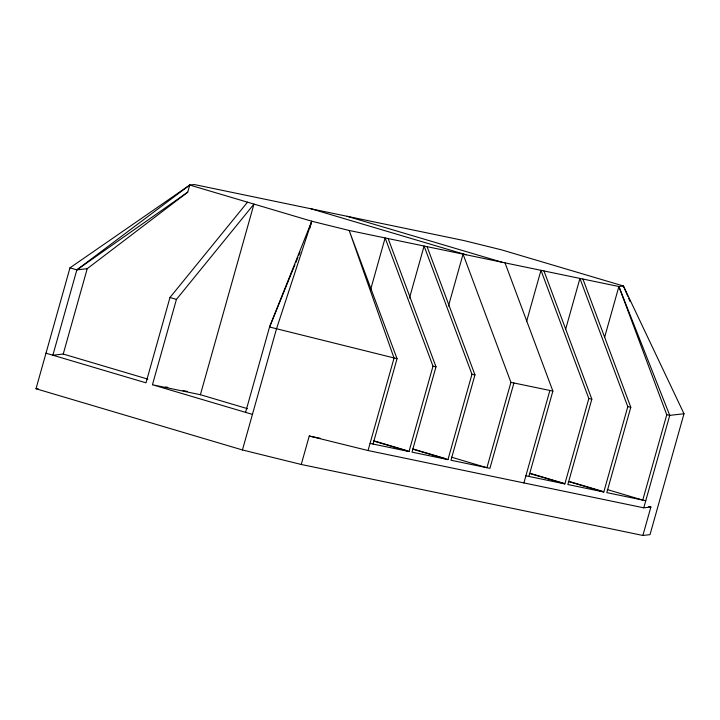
<?xml version="1.0" encoding="UTF-8"?>
<svg xmlns="http://www.w3.org/2000/svg" width="720" height="720" viewBox="0 0 720 720"><rect width="100%" height="100%" fill="white"/><g stroke="black" fill="none" stroke-linecap="round" stroke-linejoin="round"><path stroke-width="1.08" d="M36 388.746L69.984 267.831L189.738 185.049L194.274 184.536L463.986 240.579L501.408 249.813L623.421 285.993L684 413.739L650.016 534.654L642.888 535.464L301.248 464.472L242.442 449.964L36 388.746L38.034 388.512M627.831 296.298L623.421 285.993L618.894 286.515L349.173 230.472L311.751 221.229L189.738 185.049L76.851 269.874L52.866 355.221L63.225 354.042L147.87 379.134M63.225 354.042L87.219 268.686L187.74 192.168L189.738 185.049M247.518 202.185L169.983 297.486L145.989 382.833L45.999 353.187M152.442 384.75L176.436 299.403L253.971 204.102L200.394 394.713L152.442 384.75L252.441 414.396M245.574 412.362L269.559 327.015L311.751 221.229L309.753 228.348M242.442 449.964L276.435 329.049L311.751 221.229M301.248 464.472L309.249 436.023L320.238 438.309M370.53 289.926L385.137 237.942L432.999 366.174L409.014 451.521L370.053 443.421M409.482 298.026L424.098 246.033L471.96 374.265L447.975 459.612L412.011 452.142L435.996 366.795L388.134 238.563M309.249 436.023L368.055 450.54L394.047 358.074L349.173 230.472L397.044 358.695L373.05 444.051M448.443 306.117L463.059 254.133L510.921 382.365L486.927 467.712L451.431 457.182M427.095 246.663L474.957 374.886L450.972 460.242L489.924 468.333L513.918 382.986M526.662 321.228L540.972 270.324L588.834 398.556L564.849 483.903L525.888 475.803M565.623 329.319L579.933 278.415L627.795 406.647L603.81 491.994L567.846 484.524L591.831 399.177L543.969 270.945M523.89 482.922L549.882 390.456M528.885 476.433L552.879 391.077L505.008 262.854M604.584 337.419L618.894 286.515L669.753 415.368L643.761 507.825L368.055 450.54M582.93 279.045L630.792 407.268L606.807 492.624L645.759 500.715M618.894 286.515L666.756 414.747L642.762 500.094L607.266 489.564M642.888 535.464L650.889 507.015L648.693 506.556M294.948 264.699L269.559 327.015L397.044 358.695M295.794 262.62L297.909 257.427M298.755 255.348L300.024 252.234M69.984 267.831L76.851 269.874L187.74 192.168M76.851 269.874L87.219 268.686M684 413.739L669.753 415.368L666.756 414.747M643.761 507.825L650.889 507.015M432.999 366.174L435.996 366.795M471.96 374.265L474.957 374.886M510.921 382.365L552.879 391.077M588.834 398.556L591.831 399.177M627.795 406.647L630.792 407.268M165.609 386.91L167.787 387.36M183.042 390.537L187.398 391.437M347.112 216.297L502.011 262.224M311.148 208.818L466.056 254.754M169.983 297.486L176.436 299.403M569.151 481.455L602.496 491.346M568.305 481.473L603.81 491.994M530.19 473.364L564.615 483.57M529.344 473.373L564.849 483.903M413.316 449.073L445.59 458.64M412.47 449.091L447.975 459.612M374.355 440.982L407.709 450.864M373.518 440.991L409.014 451.521M200.394 394.713L247.536 408.69M628.704 298.359L630.027 301.455"/></g></svg>
